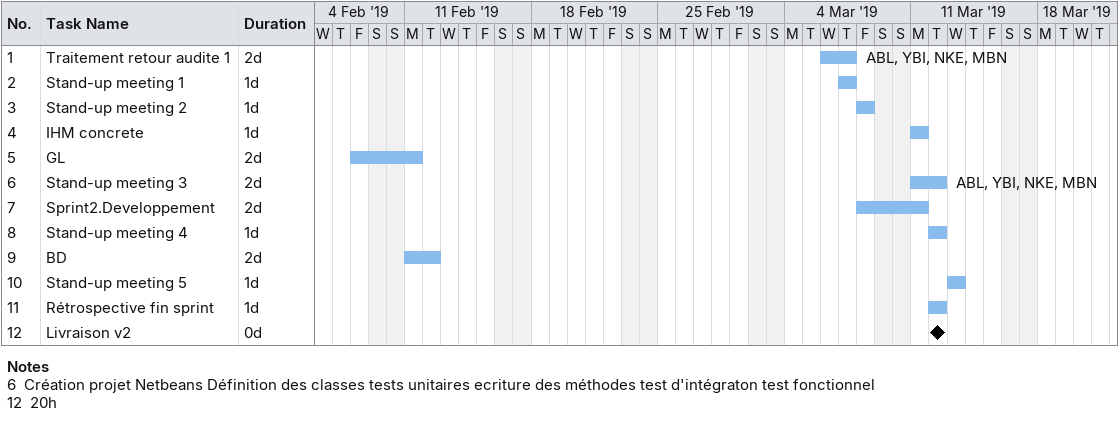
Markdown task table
| ID | Task | Duration | Start | Finish | Resources |
|---|---|---|---|---|---|
| 1 | Traitement retour audite 1 | 2d | 2019-03-06 | 2019-03-07 | ABL, YBI, NKE, MBN |
| 2 | Stand-up meeting 1 | 1d | 2019-03-07 | 2019-03-07 |  |
| 3 | Stand-up meeting 2 | 1d | 2019-03-08 | 2019-03-08 |  |
| 4 | IHM concrete | 1d | 2019-03-11 | 2019-03-11 |  |
| 5 | GL | 2d | 2019-02-08 | 2019-02-11 |  |
| 6 | Stand-up meeting 3 | 2d | 2019-03-11 | 2019-03-12 | ABL, YBI, NKE, MBN |
| 7 | Sprint2.Developpement | 2d | 2019-03-08 | 2019-03-11 |  |
| 8 | Stand-up meeting 4 | 1d | 2019-03-12 | 2019-03-12 |  |
| 9 | BD | 2d | 2019-02-11 | 2019-02-12 |  |
| 10 | Stand-up meeting 5 | 1d | 2019-03-13 | 2019-03-13 |  |
| 11 | Rétrospective fin sprint | 1d | 2019-03-12 | 2019-03-12 |  |
| 12 | Livraison v2 | 0d | 2019-03-12 | 2019-03-12 |  |

Notes
- 6: Création projet Netbeans Définition des classes tests unitaires ecriture des méthodes test d'intégraton test fonctionnel
- 12: 20h
